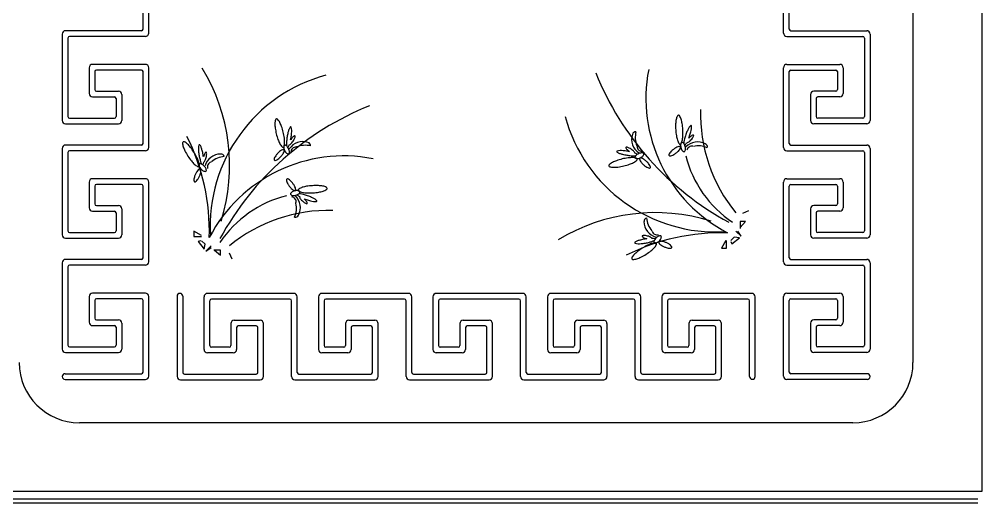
# Model space of a CAD drawing. Header units: millimetres. Extents: x 0 to 21000, y 0 to 5940.
# Drawn here: x 20069.6 to 20250.3, y 1510.6 to 1601.4 of the extents above; entities that cross this region are included whole.
import ezdxf

# ---------------------------------------------------------------- set-up
doc = ezdxf.new("R2010")
doc.units = ezdxf.units.MM
doc.layers.add('2', color=7, linetype='Continuous')

msp = doc.modelspace()

# ---------------------------------------------------------------- linework, layer by layer
at = {"color": 7}
for p, q in [((20250.33, 1706.29), (20250.33, 1512.69)), ((20237.42, 1682.09), (20237.42, 1536.89)), ((20093.94, 1598.84), (20093.94, 1613.82)), ((20213.12, 1598.84), (20213.12, 1613.82)), ((20092.88, 1599.59), (20092.88, 1613.07)), ((20214.18, 1599.59), (20214.18, 1613.07)), ((20092.56, 1599.28), (20078.33, 1599.28)), ((20214.49, 1599.28), (20228.73, 1599.28)), ((20077.7, 1598.65), (20077.7, 1582.4)), ((20078.77, 1597.9), (20078.77, 1583.15)), ((20093.31, 1598.22), (20079.08, 1598.22)), ((20213.75, 1598.22), (20227.98, 1598.22)), ((20228.29, 1597.9), (20228.29, 1583.15)), ((20229.35, 1598.65), (20229.35, 1582.4)), ((20082.76, 1592.33), (20082.76, 1587.46)), ((20093.31, 1592.95), (20083.39, 1592.95)), ((20092.56, 1591.89), (20084.13, 1591.89)), ((20093.94, 1577.35), (20093.94, 1592.33)), ((20213.12, 1577.35), (20213.12, 1592.33)), ((20213.75, 1592.95), (20223.67, 1592.95)), ((20214.49, 1591.89), (20222.92, 1591.89)), ((20224.3, 1592.33), (20224.3, 1587.46)), ((20083.82, 1591.58), (20083.82, 1588.21)), ((20092.88, 1578.1), (20092.88, 1591.58)), ((20214.18, 1578.1), (20214.18, 1591.58)), ((20223.24, 1591.58), (20223.24, 1588.21)), ((20083.39, 1586.84), (20087.51, 1586.84)), ((20084.13, 1587.9), (20088.26, 1587.9)), ((20087.82, 1586.52), (20087.82, 1583.15)), ((20088.88, 1587.27), (20088.88, 1582.4)), ((20218.18, 1587.27), (20218.18, 1582.4)), ((20222.92, 1587.9), (20218.8, 1587.9)), ((20219.24, 1586.52), (20219.24, 1583.15)), ((20223.67, 1586.84), (20219.55, 1586.84)), ((20078.33, 1581.78), (20088.26, 1581.78)), ((20079.08, 1582.84), (20087.51, 1582.84)), ((20228.73, 1581.78), (20218.8, 1581.78)), ((20227.98, 1582.84), (20219.55, 1582.84)), ((20092.56, 1577.78), (20078.33, 1577.78)), ((20214.49, 1577.78), (20228.73, 1577.78)), ((20077.7, 1577.16), (20077.7, 1560.91)), ((20078.77, 1576.41), (20078.77, 1561.66)), ((20093.31, 1576.72), (20079.08, 1576.72)), ((20213.75, 1576.72), (20227.98, 1576.72)), ((20228.29, 1576.41), (20228.29, 1561.66)), ((20229.35, 1577.16), (20229.35, 1560.91)), ((20082.76, 1570.84), (20082.76, 1565.97)), ((20093.31, 1571.46), (20083.39, 1571.46)), ((20092.56, 1570.4), (20084.13, 1570.4)), ((20093.94, 1555.85), (20093.94, 1570.84)), ((20213.12, 1555.85), (20213.12, 1570.84)), ((20213.75, 1571.46), (20223.67, 1571.46)), ((20214.49, 1570.4), (20222.92, 1570.4)), ((20224.3, 1570.84), (20224.3, 1565.97)), ((20083.82, 1570.09), (20083.82, 1566.72)), ((20092.88, 1556.6), (20092.88, 1570.09)), ((20214.18, 1556.6), (20214.18, 1570.09)), ((20223.24, 1570.09), (20223.24, 1566.72)), ((20083.39, 1565.34), (20087.51, 1565.34)), ((20084.13, 1566.4), (20088.26, 1566.4)), ((20087.82, 1565.03), (20087.82, 1561.66)), ((20088.88, 1565.78), (20088.88, 1560.91)), ((20205.48, 1565.01), (20206.61, 1565.49)), ((20218.18, 1565.78), (20218.18, 1560.91)), ((20222.92, 1566.4), (20218.8, 1566.4)), ((20219.24, 1565.03), (20219.24, 1561.66)), ((20223.67, 1565.34), (20219.55, 1565.34)), ((20205, 1563.4), (20205, 1562.11)), ((20205.96, 1563.4), (20205, 1563.4)), ((20205, 1562.27), (20205.96, 1563.4)), ((20079.08, 1561.35), (20087.51, 1561.35)), ((20103.88, 1560.77), (20102.43, 1561.57)), ((20102.43, 1561.57), (20102.43, 1560.6)), ((20204.19, 1561.62), (20205.16, 1560.65)), ((20205.16, 1560.65), (20204.51, 1561.62)), ((20227.98, 1561.35), (20219.55, 1561.35)), ((20078.33, 1560.29), (20088.26, 1560.29)), ((20102.43, 1560.6), (20103.88, 1560.6)), ((20103.72, 1559.8), (20103.24, 1559.64)), ((20103.24, 1559.64), (20104.37, 1558.19)), ((20104.53, 1559.15), (20103.88, 1559.8)), ((20202.26, 1559.85), (20201.45, 1558.39)), ((20202.42, 1558.39), (20202.42, 1559.85)), ((20203.87, 1560.49), (20203.22, 1559.85)), ((20203.22, 1559.69), (20203.38, 1559.2)), ((20203.38, 1559.2), (20204.84, 1560.33)), ((20204.84, 1560.33), (20203.87, 1560.49)), ((20228.73, 1560.29), (20218.8, 1560.29)), ((20104.37, 1558.19), (20104.53, 1559.15)), ((20105.66, 1558.83), (20104.69, 1557.86)), ((20104.69, 1557.86), (20105.66, 1558.51)), ((20107.43, 1558.02), (20106.14, 1558.02)), ((20106.3, 1558.02), (20107.43, 1557.06)), ((20107.43, 1557.06), (20107.43, 1558.02)), ((20201.45, 1558.39), (20202.42, 1558.39)), ((20092.56, 1556.29), (20078.33, 1556.29)), ((20109.05, 1557.54), (20109.53, 1556.41)), ((20214.49, 1556.29), (20228.73, 1556.29)), ((20077.7, 1555.67), (20077.7, 1539.42)), ((20078.77, 1554.92), (20078.77, 1540.17)), ((20093.31, 1555.23), (20079.08, 1555.23)), ((20213.75, 1555.23), (20227.98, 1555.23)), ((20228.29, 1554.92), (20228.29, 1540.17)), ((20229.35, 1555.67), (20229.35, 1539.42)), ((20082.76, 1549.34), (20082.76, 1544.47)), ((20093.31, 1549.97), (20083.39, 1549.97)), ((20083.82, 1548.59), (20083.82, 1545.22)), ((20092.56, 1548.91), (20084.13, 1548.91)), ((20092.88, 1535.11), (20092.88, 1548.59)), ((20093.94, 1534.36), (20093.94, 1549.34)), ((20099.27, 1549.37), (20099.27, 1534.29)), ((20100.33, 1549.37), (20100.33, 1535.04)), ((20104.32, 1549.28), (20104.32, 1539.35)), ((20121.2, 1549.9), (20104.95, 1549.9)), ((20105.38, 1548.53), (20105.38, 1540.1)), ((20120.45, 1548.84), (20105.7, 1548.84)), ((20120.76, 1534.29), (20120.76, 1548.53)), ((20121.82, 1535.04), (20121.82, 1549.28)), ((20125.82, 1549.28), (20125.82, 1539.35)), ((20142.69, 1549.9), (20126.44, 1549.9)), ((20126.88, 1548.53), (20126.88, 1540.1)), ((20141.94, 1548.84), (20127.19, 1548.84)), ((20142.25, 1534.29), (20142.25, 1548.53)), ((20143.31, 1535.04), (20143.31, 1549.28)), ((20147.31, 1549.28), (20147.31, 1539.35)), ((20164.18, 1549.9), (20147.93, 1549.9)), ((20148.37, 1548.53), (20148.37, 1540.1)), ((20163.43, 1548.84), (20148.68, 1548.84)), ((20163.74, 1534.29), (20163.74, 1548.53)), ((20164.81, 1535.04), (20164.81, 1549.28)), ((20168.8, 1549.28), (20168.8, 1539.35)), ((20185.68, 1549.9), (20169.43, 1549.9)), ((20169.86, 1548.53), (20169.86, 1540.1)), ((20184.93, 1548.84), (20170.18, 1548.84)), ((20185.24, 1534.29), (20185.24, 1548.53)), ((20186.3, 1535.04), (20186.3, 1549.28)), ((20190.3, 1549.28), (20190.3, 1539.35)), ((20207.17, 1549.9), (20190.92, 1549.9)), ((20191.36, 1548.53), (20191.36, 1540.1)), ((20206.42, 1548.84), (20191.67, 1548.84)), ((20206.73, 1534.29), (20206.73, 1548.53)), ((20207.79, 1534.29), (20207.79, 1549.28)), ((20213.12, 1534.36), (20213.12, 1549.34)), ((20213.75, 1549.97), (20223.67, 1549.97)), ((20214.18, 1535.11), (20214.18, 1548.59)), ((20214.49, 1548.91), (20222.92, 1548.91)), ((20223.24, 1548.59), (20223.24, 1545.22)), ((20224.3, 1549.34), (20224.3, 1544.47)), ((20084.13, 1544.91), (20088.26, 1544.91)), ((20222.92, 1544.91), (20218.8, 1544.91)), ((20083.39, 1543.85), (20087.51, 1543.85)), ((20087.82, 1543.54), (20087.82, 1540.17)), ((20088.88, 1544.29), (20088.88, 1539.42)), ((20109.38, 1544.22), (20109.38, 1540.1)), ((20114.87, 1544.84), (20110, 1544.84)), ((20110.44, 1543.47), (20110.44, 1539.35)), ((20114.12, 1543.78), (20110.75, 1543.78)), ((20114.44, 1535.04), (20114.44, 1543.47)), ((20115.5, 1534.29), (20115.5, 1544.22)), ((20130.87, 1544.22), (20130.87, 1540.1)), ((20136.37, 1544.84), (20131.5, 1544.84)), ((20131.93, 1543.47), (20131.93, 1539.35)), ((20135.62, 1543.78), (20132.25, 1543.78)), ((20135.93, 1535.04), (20135.93, 1543.47)), ((20136.99, 1534.29), (20136.99, 1544.22)), ((20152.37, 1544.22), (20152.37, 1540.1)), ((20157.86, 1544.84), (20152.99, 1544.84)), ((20153.43, 1543.47), (20153.43, 1539.35)), ((20157.11, 1543.78), (20153.74, 1543.78)), ((20157.42, 1535.04), (20157.42, 1543.47)), ((20158.48, 1534.29), (20158.48, 1544.22)), ((20173.86, 1544.22), (20173.86, 1540.1)), ((20179.35, 1544.84), (20174.48, 1544.84)), ((20174.92, 1543.47), (20174.92, 1539.35)), ((20178.6, 1543.78), (20175.23, 1543.78)), ((20178.92, 1535.04), (20178.92, 1543.47)), ((20179.98, 1534.29), (20179.98, 1544.22)), ((20195.35, 1544.22), (20195.35, 1540.1)), ((20200.85, 1544.84), (20195.98, 1544.84)), ((20196.41, 1543.47), (20196.41, 1539.35)), ((20200.1, 1543.78), (20196.73, 1543.78)), ((20200.41, 1535.04), (20200.41, 1543.47)), ((20201.47, 1534.29), (20201.47, 1544.22)), ((20218.18, 1544.29), (20218.18, 1539.42)), ((20219.24, 1543.54), (20219.24, 1540.17)), ((20223.67, 1543.85), (20219.55, 1543.85)), ((20079.08, 1539.85), (20087.51, 1539.85)), ((20109.07, 1539.79), (20105.7, 1539.79)), ((20130.56, 1539.79), (20127.19, 1539.79)), ((20152.05, 1539.79), (20148.68, 1539.79)), ((20173.55, 1539.79), (20170.18, 1539.79)), ((20195.04, 1539.79), (20191.67, 1539.79)), ((20227.98, 1539.85), (20219.55, 1539.85)), ((20078.33, 1538.79), (20088.26, 1538.79)), ((20109.82, 1538.72), (20104.95, 1538.72)), ((20131.31, 1538.72), (20126.44, 1538.72)), ((20152.8, 1538.72), (20147.93, 1538.72)), ((20174.3, 1538.72), (20169.43, 1538.72)), ((20195.79, 1538.72), (20190.92, 1538.72)), ((20228.73, 1538.79), (20218.8, 1538.79)), ((20078.23, 1534.8), (20092.56, 1534.8)), ((20100.64, 1534.73), (20114.12, 1534.73)), ((20122.13, 1534.73), (20135.62, 1534.73)), ((20143.63, 1534.73), (20157.11, 1534.73)), ((20165.12, 1534.73), (20178.6, 1534.73)), ((20186.61, 1534.73), (20200.1, 1534.73)), ((20228.82, 1534.8), (20214.49, 1534.8)), ((20078.23, 1533.74), (20093.31, 1533.74)), ((20099.89, 1533.67), (20114.87, 1533.67)), ((20121.38, 1533.67), (20136.37, 1533.67)), ((20142.88, 1533.67), (20157.86, 1533.67)), ((20164.37, 1533.67), (20179.35, 1533.67)), ((20185.86, 1533.67), (20200.85, 1533.67)), ((20228.82, 1533.74), (20213.75, 1533.74)), ((20226.13, 1525.6), (20080.93, 1525.6)), ((20250.33, 1512.69), (20056.73, 1512.69))]:
    msp.add_line(p, q, dxfattribs=at)
for points in [[(20193.71, 1577.96, 0.264146), (20193.89, 1578.08, 0.074034), (20194.13, 1578.79, 0.035071), (20194.23, 1579.6, 0.0255), (20194.22, 1580.72, 0.0255), (20194.09, 1581.84, 0.035071), (20193.9, 1582.64, 0.074034), (20193.58, 1583.31, 0.264146), (20193.38, 1583.4, 0.264146), (20193.2, 1583.28, 0.074034), (20192.95, 1582.58, 0.035071), (20192.86, 1581.77, 0.0255), (20192.87, 1580.64, 0.0255), (20193, 1579.53, 0.035071), (20193.18, 1578.73, 0.074034), (20193.51, 1578.06, 0.264146)], [(20119.19, 1577.39, 0.264146), (20119.35, 1577.55, 0.074034), (20119.46, 1578.28, 0.035071), (20119.41, 1579.1, 0.0255), (20119.2, 1580.2, 0.0255), (20118.88, 1581.28, 0.035071), (20118.56, 1582.03, 0.074034), (20118.12, 1582.63, 0.264146), (20117.91, 1582.69, 0.264146), (20117.75, 1582.54, 0.074034), (20117.63, 1581.81, 0.035071), (20117.69, 1580.99, 0.0255), (20117.89, 1579.89, 0.0255), (20118.21, 1578.81, 0.035071), (20118.54, 1578.06, 0.074034), (20118.97, 1577.46, 0.264146)], [(20103.33, 1573.77, 0.264146), (20103.43, 1573.97, 0.074034), (20103.3, 1574.7, 0.035071), (20102.99, 1575.45, 0.0255), (20102.44, 1576.43, 0.0255), (20101.79, 1577.35, 0.035071), (20101.24, 1577.96, 0.074034), (20100.63, 1578.39, 0.264146), (20100.41, 1578.38, 0.264146), (20100.3, 1578.18, 0.074034), (20100.43, 1577.45, 0.035071), (20100.75, 1576.69, 0.0255), (20101.3, 1575.71, 0.0255), (20101.95, 1574.8, 0.035071), (20102.5, 1574.19, 0.074034), (20103.11, 1573.76, 0.264146)], [(20120.2, 1576.13, 0.186462), (20120.31, 1576.23, 0.101738), (20120.36, 1576.49, 0.060364), (20120.32, 1576.77, 0.046708), (20120.2, 1577.12, 0.046708), (20120.02, 1577.44, 0.060364), (20119.82, 1577.65, 0.101738), (20119.59, 1577.78, 0.186462), (20119.45, 1577.77, 0.186462), (20119.35, 1577.67, 0.101738), (20119.29, 1577.41, 0.060364), (20119.33, 1577.12, 0.046708), (20119.45, 1576.78, 0.046708), (20119.64, 1576.46, 0.060364), (20119.83, 1576.25, 0.101738), (20120.06, 1576.12, 0.186462)], [(20193.77, 1577.44, 0.234273), (20193.64, 1577.51, 0.086481), (20193.28, 1577.44, 0.043893), (20192.91, 1577.27, 0.032456), (20192.45, 1576.97, 0.032456), (20192.03, 1576.61, 0.043893), (20191.77, 1576.3, 0.086481), (20191.61, 1575.97, 0.234273), (20191.63, 1575.82, 0.234273), (20191.76, 1575.76, 0.086481), (20192.13, 1575.82, 0.043893), (20192.5, 1575.99, 0.032456), (20192.96, 1576.3, 0.032456), (20193.37, 1576.66, 0.043893), (20193.64, 1576.97, 0.086481), (20193.8, 1577.3, 0.234273)], [(20194.48, 1576.54, 0.186462), (20194.6, 1576.62, 0.101738), (20194.7, 1576.87, 0.060364), (20194.71, 1577.15, 0.046708), (20194.65, 1577.52, 0.046708), (20194.53, 1577.86, 0.060364), (20194.38, 1578.1, 0.101738), (20194.17, 1578.27, 0.186462), (20194.03, 1578.29, 0.186462), (20193.91, 1578.2, 0.101738), (20193.81, 1577.96, 0.060364), (20193.8, 1577.67, 0.046708), (20193.86, 1577.31, 0.046708), (20193.98, 1576.96, 0.060364), (20194.13, 1576.72, 0.101738), (20194.34, 1576.55, 0.186462)], [(20119.34, 1576.9, 0.234273), (20119.21, 1576.94, 0.086481), (20118.86, 1576.81, 0.043893), (20118.52, 1576.58, 0.032456), (20118.12, 1576.2, 0.032456), (20117.78, 1575.77, 0.043893), (20117.57, 1575.42, 0.086481), (20117.47, 1575.06, 0.234273), (20117.53, 1574.92, 0.234273), (20117.66, 1574.88, 0.086481), (20118.01, 1575.01, 0.043893), (20118.35, 1575.24, 0.032456), (20118.74, 1575.62, 0.032456), (20119.09, 1576.05, 0.043893), (20119.3, 1576.4, 0.086481), (20119.39, 1576.76, 0.234273)], [(20186.89, 1576.17, 0.186462), (20186.79, 1576.27, 0.101738), (20186.53, 1576.32, 0.060364), (20186.25, 1576.29, 0.046708), (20185.9, 1576.16, 0.046708), (20185.58, 1575.98, 0.060364), (20185.37, 1575.79, 0.101738), (20185.24, 1575.56, 0.186462), (20185.25, 1575.41, 0.186462), (20185.36, 1575.31, 0.101738), (20185.61, 1575.26, 0.060364), (20185.9, 1575.29, 0.046708), (20186.24, 1575.41, 0.046708), (20186.56, 1575.6, 0.060364), (20186.77, 1575.79, 0.101738), (20186.9, 1576.02, 0.186462)], [(20104.7, 1572.9, 0.186462), (20104.76, 1573.03, 0.101738), (20104.73, 1573.29, 0.060364), (20104.6, 1573.55, 0.046708), (20104.37, 1573.84, 0.046708), (20104.1, 1574.08, 0.060364), (20103.85, 1574.22, 0.101738), (20103.59, 1574.27, 0.186462), (20103.45, 1574.21, 0.186462), (20103.39, 1574.08, 0.101738), (20103.42, 1573.82, 0.060364), (20103.55, 1573.56, 0.046708), (20103.78, 1573.27, 0.046708), (20104.05, 1573.03, 0.060364), (20104.3, 1572.89, 0.101738), (20104.56, 1572.84, 0.186462)], [(20185.63, 1575.15, 0.264146), (20185.48, 1575.31, 0.074034), (20184.74, 1575.43, 0.035071), (20183.92, 1575.37, 0.0255), (20182.82, 1575.17, 0.0255), (20181.74, 1574.85, 0.035071), (20180.99, 1574.52, 0.074034), (20180.39, 1574.08, 0.264146), (20180.33, 1573.87, 0.264146), (20180.48, 1573.71, 0.074034), (20181.22, 1573.6, 0.035071), (20182.03, 1573.65, 0.0255), (20183.14, 1573.86, 0.0255), (20184.21, 1574.18, 0.035071), (20184.96, 1574.5, 0.074034), (20185.57, 1574.94, 0.264146)], [(20186.13, 1575.31, 0.234273), (20186.09, 1575.17, 0.086481), (20186.21, 1574.82, 0.043893), (20186.45, 1574.49, 0.032456), (20186.83, 1574.09, 0.032456), (20187.25, 1573.74, 0.043893), (20187.61, 1573.54, 0.086481), (20187.96, 1573.44, 0.234273), (20188.1, 1573.49, 0.234273), (20188.14, 1573.63, 0.086481), (20188.01, 1573.97, 0.043893), (20187.78, 1574.31, 0.032456), (20187.4, 1574.71, 0.032456), (20186.97, 1575.05, 0.043893), (20186.62, 1575.26, 0.086481), (20186.26, 1575.36, 0.234273)], [(20103.63, 1573.35, 0.234273), (20103.49, 1573.34, 0.086481), (20103.2, 1573.11, 0.043893), (20102.96, 1572.78, 0.032456), (20102.71, 1572.29, 0.032456), (20102.52, 1571.78, 0.043893), (20102.44, 1571.38, 0.086481), (20102.46, 1571.01, 0.234273), (20102.55, 1570.9, 0.234273), (20102.69, 1570.9, 0.086481), (20102.98, 1571.14, 0.043893), (20103.22, 1571.46, 0.032456), (20103.48, 1571.95, 0.032456), (20103.67, 1572.47, 0.043893), (20103.75, 1572.87, 0.086481), (20103.73, 1573.24, 0.234273)], [(20121.48, 1569.25, 0.234273), (20121.54, 1569.38, 0.086481), (20121.48, 1569.74, 0.043893), (20121.31, 1570.11, 0.032456), (20121.01, 1570.57, 0.032456), (20120.65, 1570.99, 0.043893), (20120.34, 1571.25, 0.086481), (20120, 1571.41, 0.234273), (20119.86, 1571.39, 0.234273), (20119.8, 1571.26, 0.086481), (20119.86, 1570.89, 0.043893), (20120.03, 1570.52, 0.032456), (20120.33, 1570.06, 0.032456), (20120.7, 1569.65, 0.043893), (20121.01, 1569.38, 0.086481), (20121.34, 1569.22, 0.234273)], [(20120.57, 1568.54, 0.186462), (20120.66, 1568.42, 0.101738), (20120.9, 1568.32, 0.060364), (20121.19, 1568.31, 0.046708), (20121.55, 1568.37, 0.046708), (20121.9, 1568.49, 0.060364), (20122.14, 1568.64, 0.101738), (20122.31, 1568.85, 0.186462), (20122.32, 1568.99, 0.186462), (20122.24, 1569.11, 0.101738), (20121.99, 1569.21, 0.060364), (20121.71, 1569.22, 0.046708), (20121.35, 1569.16, 0.046708), (20121, 1569.04, 0.060364), (20120.76, 1568.89, 0.101738), (20120.59, 1568.68, 0.186462)], [(20122, 1569.32, 0.264146), (20122.12, 1569.13, 0.074034), (20122.82, 1568.89, 0.035071), (20123.64, 1568.8, 0.0255), (20124.76, 1568.8, 0.0255), (20125.88, 1568.93, 0.035071), (20126.67, 1569.12, 0.074034), (20127.34, 1569.44, 0.264146), (20127.44, 1569.64, 0.264146), (20127.32, 1569.83, 0.074034), (20126.62, 1570.07, 0.035071), (20125.8, 1570.16, 0.0255), (20124.68, 1570.15, 0.0255), (20123.56, 1570.03, 0.035071), (20122.77, 1569.84, 0.074034), (20122.1, 1569.51, 0.264146)], [(20189.25, 1559.29, 0.264146), (20189.05, 1559.39, 0.074034), (20188.32, 1559.26, 0.035071), (20187.57, 1558.95, 0.0255), (20186.59, 1558.4, 0.0255), (20185.67, 1557.75, 0.035071), (20185.07, 1557.2, 0.074034), (20184.64, 1556.59, 0.264146), (20184.65, 1556.37, 0.264146), (20184.84, 1556.27, 0.074034), (20185.58, 1556.4, 0.035071), (20186.33, 1556.71, 0.0255), (20187.31, 1557.26, 0.0255), (20188.23, 1557.91, 0.035071), (20188.83, 1558.46, 0.074034), (20189.26, 1559.07, 0.264146)], [(20190.12, 1560.66, 0.186462), (20189.99, 1560.72, 0.101738), (20189.73, 1560.69, 0.060364), (20189.47, 1560.56, 0.046708), (20189.18, 1560.34, 0.046708), (20188.94, 1560.06, 0.060364), (20188.8, 1559.81, 0.101738), (20188.75, 1559.55, 0.186462), (20188.81, 1559.42, 0.186462), (20188.94, 1559.35, 0.101738), (20189.2, 1559.39, 0.060364), (20189.46, 1559.51, 0.046708), (20189.75, 1559.74, 0.046708), (20189.99, 1560.02, 0.060364), (20190.13, 1560.27, 0.101738), (20190.18, 1560.52, 0.186462)], [(20189.67, 1559.6, 0.234273), (20189.68, 1559.45, 0.086481), (20189.91, 1559.17, 0.043893), (20190.24, 1558.92, 0.032456), (20190.73, 1558.67, 0.032456), (20191.24, 1558.48, 0.043893), (20191.64, 1558.4, 0.086481), (20192.01, 1558.42, 0.234273), (20192.12, 1558.51, 0.234273), (20192.12, 1558.66, 0.086481), (20191.89, 1558.94, 0.043893), (20191.56, 1559.19, 0.032456), (20191.07, 1559.44, 0.032456), (20190.55, 1559.63, 0.043893), (20190.15, 1559.71, 0.086481), (20189.78, 1559.69, 0.234273)]]:
    msp.add_lwpolyline(points, format="xyb", close=True, dxfattribs=at)
for points in [[(20120.59, 1578.79, 0.010582), (20120.67, 1579.21, 0.020022), (20120.77, 1580.01, 0.027829), (20120.78, 1580.59, 0.061609), (20120.7, 1581.12, 0.29116), (20120.61, 1581.2, 0.29116), (20120.5, 1581.15, 0.061609), (20120.25, 1580.68, 0.027829), (20120.08, 1580.12, 0.020022), (20119.92, 1579.33, 0.020022), (20119.83, 1578.53, 0.027829), (20119.81, 1577.95, 0.036682), (20119.85, 1577.63, 0.29116)], [(20195.34, 1579.09, 0.010582), (20195.49, 1579.49, 0.020022), (20195.72, 1580.26, 0.027829), (20195.84, 1580.83, 0.061609), (20195.85, 1581.36, 0.29116), (20195.78, 1581.46, 0.29116), (20195.66, 1581.43, 0.061609), (20195.34, 1581.01, 0.027829), (20195.07, 1580.49, 0.020022), (20194.77, 1579.74, 0.020022), (20194.54, 1578.97, 0.027829), (20194.42, 1578.4, 0.036682), (20194.4, 1578.08, 0.29116)], [(20120.29, 1577.85, 0.255748), (20120.37, 1577.85, 0.077695), (20120.6, 1577.99, 0.037456), (20120.81, 1578.21, 0.027346), (20121.05, 1578.53, 0.027346), (20121.25, 1578.88, 0.037456), (20121.37, 1579.16, 0.077695), (20121.42, 1579.42, 0.255748), (20121.37, 1579.5, 0.255748), (20121.29, 1579.5, 0.077695), (20121.06, 1579.36, 0.037456), (20120.86, 1579.15, 0.027346), (20120.61, 1578.82, 0.00236), (20120.59, 1578.79, 0.037456)], [(20194.87, 1578.22, 0.255748), (20194.96, 1578.2, 0.077695), (20195.2, 1578.3, 0.037456), (20195.44, 1578.48, 0.027346), (20195.74, 1578.75, 0.027346), (20196, 1579.06, 0.037456), (20196.17, 1579.31, 0.077695), (20196.26, 1579.56, 0.255748), (20196.23, 1579.65, 0.255748), (20196.15, 1579.67, 0.077695), (20195.9, 1579.57, 0.037456), (20195.66, 1579.39, 0.027346), (20195.36, 1579.11, 0.00236), (20195.34, 1579.09, 0.037456)], [(20104.21, 1575.55, 0.010582), (20104.15, 1575.97, 0.020022), (20103.98, 1576.76, 0.027829), (20103.81, 1577.31, 0.061609), (20103.56, 1577.79, 0.29116), (20103.45, 1577.83, 0.29116), (20103.35, 1577.75, 0.061609), (20103.28, 1577.22, 0.027829), (20103.3, 1576.64, 0.020022), (20103.4, 1575.84, 0.020022), (20103.57, 1575.05, 0.027829), (20103.74, 1574.5, 0.036682), (20103.87, 1574.21, 0.29116)], [(20120.07, 1577.36, 0.089221), (20120.1, 1577.39, 0.061609), (20120.34, 1577.86, 0.027829)], [(20194.57, 1577.77, 0.089221), (20194.6, 1577.8, 0.061609), (20194.93, 1578.22, 0.027829)], [(20104.22, 1574.56, 0.255748), (20104.3, 1574.58, 0.077695), (20104.47, 1574.79, 0.037456), (20104.6, 1575.06, 0.027346), (20104.72, 1575.45, 0.027346), (20104.8, 1575.85, 0.037456), (20104.83, 1576.14, 0.077695), (20104.78, 1576.41, 0.255748), (20104.72, 1576.47, 0.255748), (20104.64, 1576.45, 0.077695), (20104.47, 1576.23, 0.037456), (20104.34, 1575.97, 0.027346), (20104.22, 1575.58, 0.00236), (20104.21, 1575.55, 0.037456)], [(20184.23, 1576.56, 0.010582), (20183.81, 1576.63, 0.020022), (20183.01, 1576.73, 0.027829), (20182.43, 1576.75, 0.061609), (20181.9, 1576.66, 0.29116), (20181.82, 1576.57, 0.29116), (20181.87, 1576.46, 0.061609), (20182.34, 1576.22, 0.027829), (20182.9, 1576.05, 0.020022), (20183.69, 1575.89, 0.020022), (20184.49, 1575.79, 0.027829), (20185.07, 1575.78, 0.036682), (20185.39, 1575.81, 0.29116)], [(20185.17, 1576.25, 0.255748), (20185.17, 1576.34, 0.077695), (20185.03, 1576.56, 0.037456), (20184.81, 1576.77, 0.027346), (20184.49, 1577.01, 0.027346), (20184.14, 1577.22, 0.037456), (20183.87, 1577.33, 0.077695), (20183.6, 1577.38, 0.255748), (20183.52, 1577.34, 0.255748), (20183.52, 1577.25, 0.077695), (20183.66, 1577.03, 0.037456), (20183.88, 1576.82, 0.027346), (20184.2, 1576.58, 0.00236), (20184.23, 1576.56, 0.037456)], [(20185.66, 1576.03, 0.089221), (20185.63, 1576.06, 0.061609), (20185.16, 1576.31, 0.027829)], [(20104.17, 1574.02, 0.089221), (20104.19, 1574.06, 0.061609), (20104.27, 1574.59, 0.027829)], [(20121.81, 1568.45, 0.089221), (20121.83, 1568.42, 0.061609), (20122.26, 1568.1, 0.027829)], [(20123.13, 1567.68, 0.010582), (20123.53, 1567.53, 0.020022), (20124.3, 1567.3, 0.027829), (20124.87, 1567.18, 0.061609), (20125.4, 1567.17, 0.29116), (20125.5, 1567.24, 0.29116), (20125.47, 1567.36, 0.061609), (20125.05, 1567.69, 0.027829), (20124.53, 1567.95, 0.020022), (20123.78, 1568.25, 0.020022), (20123, 1568.49, 0.027829), (20122.43, 1568.6, 0.036682), (20122.12, 1568.62, 0.29116)], [(20122.26, 1568.15, 0.255748), (20122.24, 1568.07, 0.077695), (20122.34, 1567.82, 0.037456), (20122.51, 1567.58, 0.027346), (20122.79, 1567.28, 0.027346), (20123.1, 1567.02, 0.037456), (20123.35, 1566.86, 0.077695), (20123.6, 1566.76, 0.255748), (20123.68, 1566.79, 0.255748), (20123.71, 1566.87, 0.077695), (20123.6, 1567.12, 0.037456), (20123.43, 1567.36, 0.027346), (20123.15, 1567.66, 0.00236), (20123.13, 1567.68, 0.037456)], [(20187.47, 1560.17, 0.010582), (20187.05, 1560.11, 0.020022), (20186.26, 1559.94, 0.027829), (20185.71, 1559.77, 0.061609), (20185.23, 1559.52, 0.29116), (20185.19, 1559.41, 0.29116), (20185.27, 1559.32, 0.061609), (20185.8, 1559.24, 0.027829), (20186.38, 1559.26, 0.020022), (20187.18, 1559.36, 0.020022), (20187.97, 1559.53, 0.027829), (20188.52, 1559.7, 0.036682), (20188.81, 1559.84, 0.29116)], [(20188.46, 1560.18, 0.255748), (20188.44, 1560.27, 0.077695), (20188.23, 1560.44, 0.037456), (20187.96, 1560.56, 0.027346), (20187.57, 1560.69, 0.027346), (20187.18, 1560.77, 0.037456), (20186.88, 1560.79, 0.077695), (20186.61, 1560.75, 0.255748), (20186.55, 1560.68, 0.255748), (20186.58, 1560.6, 0.077695), (20186.79, 1560.43, 0.037456), (20187.05, 1560.31, 0.027346), (20187.44, 1560.18, 0.00236), (20187.47, 1560.17, 0.037456)], [(20189, 1560.14, 0.089221), (20188.96, 1560.15, 0.061609), (20188.43, 1560.23, 0.027829)]]:
    msp.add_lwpolyline(points, format="xyb", dxfattribs=at)
for centre, radius, start, end in [((20078.33, 1598.65), 0.624, 90, 180), ((20092.56, 1599.59), 0.312, 270, 0), ((20214.49, 1599.59), 0.312, 180, 270), ((20228.73, 1598.65), 0.624, 0, 90), ((20079.08, 1597.9), 0.312, 90, 180), ((20093.31, 1598.84), 0.624, 270, 0), ((20213.75, 1598.84), 0.624, 180, 270), ((20227.98, 1597.9), 0.312, 0, 90), ((20083.39, 1592.33), 0.624, 90, 180), ((20084.13, 1591.58), 0.312, 90, 180), ((20092.56, 1591.58), 0.312, 0, 90), ((20093.31, 1592.33), 0.624, 0, 90), ((20074.13, 1573.98), 35, 342.595, 31.4471), ((20215.77, 1586.55), 28.49, 168.9471, 242.4915), ((20213.75, 1592.33), 0.624, 90, 180), ((20214.49, 1591.58), 0.312, 90, 180), ((20222.92, 1591.58), 0.312, 0, 90), ((20223.67, 1592.33), 0.624, 0, 90), ((20134.82, 1562.58), 29.33, 105.0422, 183.3689), ((20229.49, 1612.12), 55.65, 201.9107, 241.3734), ((20083.39, 1587.46), 0.624, 180, 270), ((20084.13, 1588.21), 0.312, 180, 270), ((20087.51, 1586.52), 0.312, 0, 90), ((20088.26, 1587.27), 0.624, 0, 90), ((20218.8, 1587.27), 0.624, 90, 180), ((20219.55, 1586.52), 0.312, 90, 180), ((20222.92, 1588.21), 0.312, 270, 0), ((20223.67, 1587.46), 0.624, 270, 0), ((20156.15, 1533.53), 55.65, 111.9107, 151.3733), ((20079.08, 1583.15), 0.312, 180, 270), ((20087.51, 1583.15), 0.312, 270, 0), ((20200.44, 1590.78), 29.33, 195.0422, 273.3689), ((20227.13, 1583.72), 29.61, 178.5023, 219.123), ((20219.55, 1583.15), 0.312, 180, 270), ((20227.98, 1583.15), 0.312, 270, 0), ((20078.33, 1582.4), 0.624, 180, 270), ((20088.26, 1582.4), 0.624, 270, 0), ((20218.8, 1582.4), 0.624, 180, 270), ((20228.73, 1582.4), 0.624, 270, 0), ((20065.82, 1561.65), 39.51, 358.2096, 26.7231), ((20187.66, 1578.84), 3.06, 161.9803, 235.8605), ((20185.35, 1579.68), 0.609, 83.4795, 169.9439), ((20189.43, 1579.25), 4.15, 165.6057, 202.497), ((20078.33, 1577.16), 0.624, 90, 180), ((20092.56, 1578.1), 0.312, 270, 0), ((20122.87, 1575.37), 3.06, 71.9803, 145.8605), ((20123.29, 1573.59), 4.15, 75.6057, 112.497), ((20123.71, 1577.68), 0.609, 353.4795, 79.9439), ((20186.54, 1577.53), 0.929, 177.481, 270.2327), ((20196.98, 1575.31), 3.06, 61.8105, 135.6906), ((20195.89, 1576.64), 0.929, 77.3112, 170.0628), ((20197.07, 1573.49), 4.15, 65.4359, 102.3272), ((20198.21, 1577.44), 0.609, 343.3096, 69.7741), ((20214.49, 1578.1), 0.312, 180, 270), ((20228.73, 1577.16), 0.624, 0, 90), ((20079.08, 1576.41), 0.312, 90, 180), ((20093.31, 1577.35), 0.624, 270, 0), ((20107.47, 1573.04), 3.06, 90.7708, 164.651), ((20130.59, 1547.25), 28.49, 78.9471, 152.4915), ((20108.44, 1571.49), 4.15, 94.3962, 131.2875), ((20107.52, 1575.5), 0.609, 12.27, 98.7344), ((20121.57, 1576.48), 0.929, 87.481, 180.2327), ((20215.63, 1581.1), 21.55, 194.3413, 235.8459), ((20213.75, 1577.35), 0.624, 180, 270), ((20227.98, 1576.41), 0.312, 0, 90), ((20105.88, 1573.67), 0.929, 106.2715, 199.0232), ((20083.39, 1570.84), 0.624, 90, 180), ((20084.13, 1570.09), 0.312, 90, 180), ((20092.56, 1570.09), 0.312, 0, 90), ((20093.31, 1570.84), 0.624, 0, 90), ((20213.75, 1570.84), 0.624, 90, 180), ((20214.49, 1570.09), 0.312, 90, 180), ((20222.92, 1570.09), 0.312, 0, 90), ((20223.67, 1570.84), 0.624, 0, 90), ((20084.13, 1566.72), 0.312, 180, 270), ((20125.14, 1547.39), 21.55, 104.3413, 145.8459), ((20120.68, 1567.13), 0.929, 347.3112, 80.0628), ((20117.53, 1565.95), 4.15, 335.4359, 12.3272), ((20119.35, 1566.04), 3.06, 331.8105, 45.6906), ((20222.92, 1566.72), 0.312, 270, 0), ((20083.39, 1565.97), 0.624, 180, 270), ((20087.51, 1565.03), 0.312, 0, 90), ((20088.26, 1565.78), 0.624, 0, 90), ((20127.76, 1535.89), 29.61, 88.5023, 129.123), ((20189.05, 1530.09), 35, 72.595, 121.4471), ((20218.8, 1565.78), 0.624, 90, 180), ((20219.55, 1565.03), 0.312, 90, 180), ((20223.67, 1565.97), 0.624, 270, 0), ((20121.48, 1564.81), 0.609, 253.3096, 339.7741), ((20187.53, 1563.48), 0.609, 102.27, 188.7344), ((20189.98, 1563.43), 3.06, 180.7708, 254.651), ((20191.53, 1564.4), 4.15, 184.3962, 221.2875), ((20079.08, 1561.66), 0.312, 180, 270), ((20087.51, 1561.66), 0.312, 270, 0), ((20201.37, 1521.78), 39.51, 88.2096, 116.7231), ((20189.35, 1561.84), 0.929, 196.2715, 289.0232), ((20219.55, 1561.66), 0.312, 180, 270), ((20227.98, 1561.66), 0.312, 270, 0), ((20078.33, 1560.91), 0.624, 180, 270), ((20088.26, 1560.91), 0.624, 270, 0), ((20218.8, 1560.91), 0.624, 180, 270), ((20228.73, 1560.91), 0.624, 270, 0), ((20078.33, 1555.67), 0.624, 90, 180), ((20092.56, 1556.6), 0.312, 270, 0), ((20093.31, 1555.85), 0.624, 270, 0), ((20213.75, 1555.85), 0.624, 180, 270), ((20214.49, 1556.6), 0.312, 180, 270), ((20228.73, 1555.67), 0.624, 0, 90), ((20079.08, 1554.92), 0.312, 90, 180), ((20227.98, 1554.92), 0.312, 0, 90), ((20083.39, 1549.34), 0.624, 90, 180), ((20084.13, 1548.59), 0.312, 90, 180), ((20092.56, 1548.59), 0.312, 0, 90), ((20093.31, 1549.34), 0.624, 0, 90), ((20099.8, 1549.37), 0.531, 0, 180), ((20104.95, 1549.28), 0.624, 90, 180), ((20105.7, 1548.53), 0.312, 90, 180), ((20120.45, 1548.53), 0.312, 0, 90), ((20121.2, 1549.28), 0.624, 0, 90), ((20126.44, 1549.28), 0.624, 90, 180), ((20127.19, 1548.53), 0.312, 90, 180), ((20141.94, 1548.53), 0.312, 0, 90), ((20142.69, 1549.28), 0.624, 0, 90), ((20147.93, 1549.28), 0.624, 90, 180), ((20148.68, 1548.53), 0.312, 90, 180), ((20163.43, 1548.53), 0.312, 0, 90), ((20164.18, 1549.28), 0.624, 0, 90), ((20169.43, 1549.28), 0.624, 90, 180), ((20170.18, 1548.53), 0.312, 90, 180), ((20184.93, 1548.53), 0.312, 0, 90), ((20185.68, 1549.28), 0.624, 0, 90), ((20190.92, 1549.28), 0.624, 90, 180), ((20191.67, 1548.53), 0.312, 90, 180), ((20206.42, 1548.53), 0.312, 0, 90), ((20207.17, 1549.28), 0.624, 0, 90), ((20213.75, 1549.34), 0.624, 90, 180), ((20214.49, 1548.59), 0.312, 90, 180), ((20222.92, 1548.59), 0.312, 0, 90), ((20223.67, 1549.34), 0.624, 0, 90), ((20084.13, 1545.22), 0.312, 180, 270), ((20088.26, 1544.29), 0.624, 0, 90), ((20218.8, 1544.29), 0.624, 90, 180), ((20222.92, 1545.22), 0.312, 270, 0), ((20083.39, 1544.47), 0.624, 180, 270), ((20087.51, 1543.54), 0.312, 0, 90), ((20110, 1544.22), 0.624, 90, 180), ((20110.75, 1543.47), 0.312, 90, 180), ((20114.12, 1543.47), 0.312, 0, 90), ((20114.87, 1544.22), 0.624, 0, 90), ((20131.5, 1544.22), 0.624, 90, 180), ((20132.25, 1543.47), 0.312, 90, 180), ((20135.62, 1543.47), 0.312, 0, 90), ((20136.37, 1544.22), 0.624, 0, 90), ((20152.99, 1544.22), 0.624, 90, 180), ((20153.74, 1543.47), 0.312, 90, 180), ((20157.11, 1543.47), 0.312, 0, 90), ((20157.86, 1544.22), 0.624, 0, 90), ((20174.48, 1544.22), 0.624, 90, 180), ((20175.23, 1543.47), 0.312, 90, 180), ((20178.6, 1543.47), 0.312, 0, 90), ((20179.35, 1544.22), 0.624, 0, 90), ((20195.98, 1544.22), 0.624, 90, 180), ((20196.73, 1543.47), 0.312, 90, 180), ((20200.1, 1543.47), 0.312, 0, 90), ((20200.85, 1544.22), 0.624, 0, 90), ((20219.55, 1543.54), 0.312, 90, 180), ((20223.67, 1544.47), 0.624, 270, 0), ((20079.08, 1540.17), 0.312, 180, 270), ((20087.51, 1540.17), 0.312, 270, 0), ((20105.7, 1540.1), 0.312, 180, 270), ((20109.07, 1540.1), 0.312, 270, 0), ((20127.19, 1540.1), 0.312, 180, 270), ((20130.56, 1540.1), 0.312, 270, 0), ((20148.68, 1540.1), 0.312, 180, 270), ((20152.05, 1540.1), 0.312, 270, 0), ((20170.18, 1540.1), 0.312, 180, 270), ((20173.55, 1540.1), 0.312, 270, 0), ((20191.67, 1540.1), 0.312, 180, 270), ((20195.04, 1540.1), 0.312, 270, 0), ((20219.55, 1540.17), 0.312, 180, 270), ((20227.98, 1540.17), 0.312, 270, 0), ((20078.33, 1539.42), 0.624, 180, 270), ((20088.26, 1539.42), 0.624, 270, 0), ((20104.95, 1539.35), 0.624, 180, 270), ((20109.82, 1539.35), 0.624, 270, 0), ((20126.44, 1539.35), 0.624, 180, 270), ((20131.31, 1539.35), 0.624, 270, 0), ((20147.93, 1539.35), 0.624, 180, 270), ((20152.8, 1539.35), 0.624, 270, 0), ((20169.43, 1539.35), 0.624, 180, 270), ((20174.3, 1539.35), 0.624, 270, 0), ((20190.92, 1539.35), 0.624, 180, 270), ((20195.79, 1539.35), 0.624, 270, 0), ((20218.8, 1539.42), 0.624, 180, 270), ((20228.73, 1539.42), 0.624, 270, 0), ((20080.93, 1536.89), 11.29, 180, 270), ((20226.13, 1536.89), 11.29, 270, 0), ((20078.23, 1534.27), 0.531, 90, 270), ((20092.56, 1535.11), 0.312, 270, 0), ((20093.31, 1534.36), 0.624, 270, 0), ((20099.89, 1534.29), 0.624, 180, 270), ((20100.64, 1535.04), 0.312, 180, 270), ((20114.12, 1535.04), 0.312, 270, 0), ((20114.87, 1534.29), 0.624, 270, 0), ((20121.38, 1534.29), 0.624, 180, 270), ((20122.13, 1535.04), 0.312, 180, 270), ((20135.62, 1535.04), 0.312, 270, 0), ((20136.37, 1534.29), 0.624, 270, 0), ((20142.88, 1534.29), 0.624, 180, 270), ((20143.63, 1535.04), 0.312, 180, 270), ((20157.11, 1535.04), 0.312, 270, 0), ((20157.86, 1534.29), 0.624, 270, 0), ((20164.37, 1534.29), 0.624, 180, 270), ((20165.12, 1535.04), 0.312, 180, 270), ((20178.6, 1535.04), 0.312, 270, 0), ((20179.35, 1534.29), 0.624, 270, 0), ((20185.86, 1534.29), 0.624, 180, 270), ((20186.61, 1535.04), 0.312, 180, 270), ((20200.1, 1535.04), 0.312, 270, 0), ((20200.85, 1534.29), 0.624, 270, 0), ((20207.26, 1534.29), 0.531, 180, 0), ((20213.75, 1534.36), 0.624, 180, 270), ((20214.49, 1535.11), 0.312, 180, 270), ((20228.82, 1534.27), 0.531, 270, 90)]:
    msp.add_arc(centre, radius, start, end, dxfattribs=at)
at = {"layer": '2', "color": 7}
for p, q in [((20055.3, 1511.27), (20249.59, 1511.27)), ((20054.59, 1510.55), (20249.59, 1510.55))]:
    msp.add_line(p, q, dxfattribs=at)

doc.saveas('drawing.dxf')
